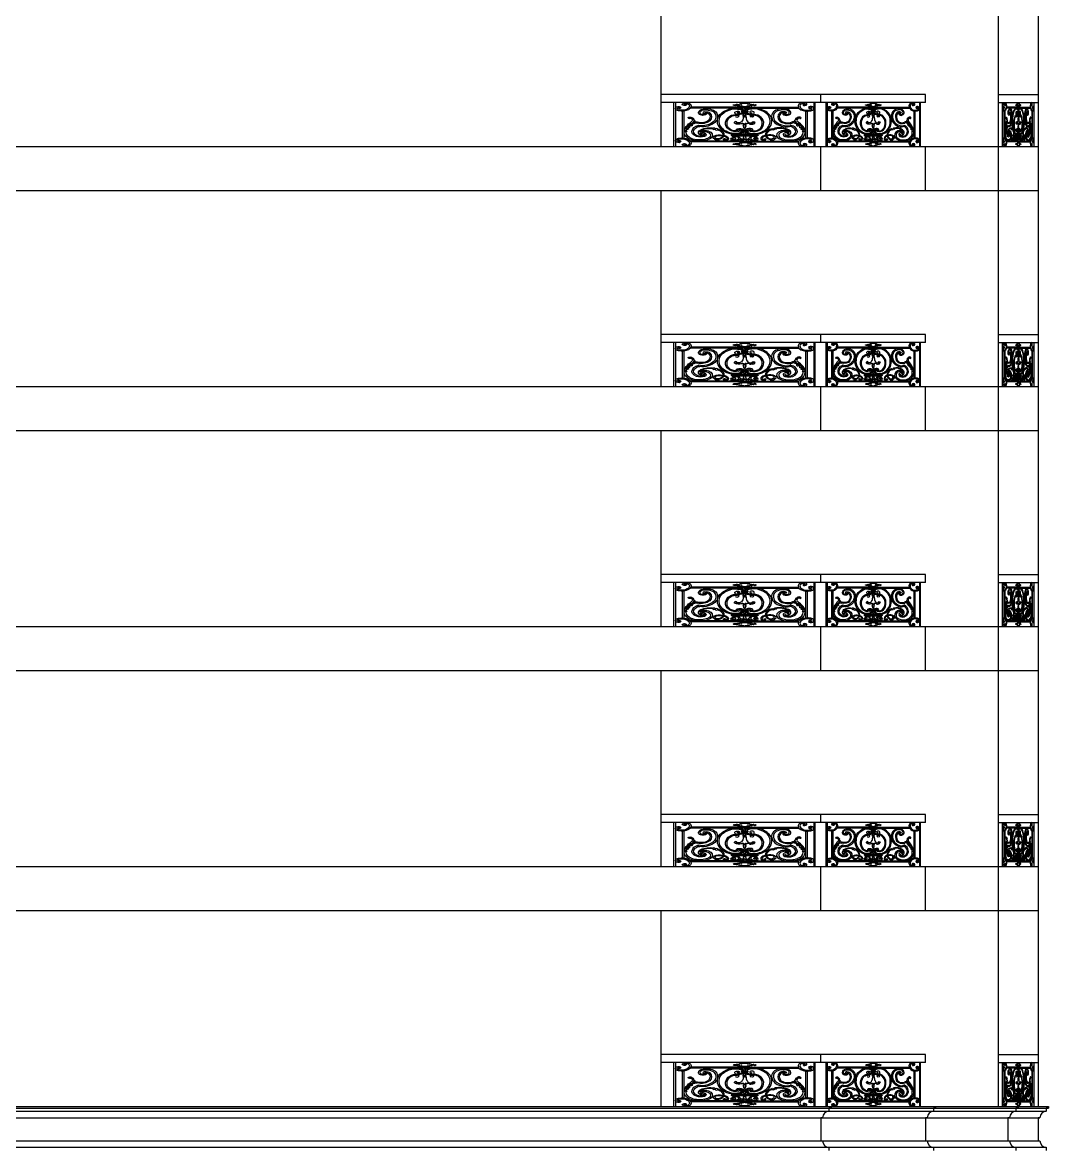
# Model space of a CAD drawing. Extents: x 185 to 567, y -69 to 170.
# Drawn here: x 248.07 to 260.9, y -42.64 to -28.54 of the extents above; entities that cross this region are included whole.
import ezdxf

# ---------------------------------------------------------------- set-up
doc = ezdxf.new("R2010")
doc.units = 0
doc.header["$LTSCALE"] = 0.25
doc.header["$MEASUREMENT"] = 0
doc.layers.get('0').update_dxf_attribs({"linetype": 'CONTINUOUS'})
for name, color, linetype in [('A-ELV 2', 21, 'CONTINUOUS'), ('A-ELV 5', 51, 'CONTINUOUS'), ('A-ELV 6', 71, 'CONTINUOUS'), ('A-FerFroge', 156, 'CONTINUOUS'), ('A-GRC', 8, 'CONTINUOUS'), ('A-groves', 8, 'CONTINUOUS'), ('A-SEC', 11, 'CONTINUOUS')]:
    doc.layers.add(name, color=color, linetype=linetype)

# ---------------------------------------------------------------- blocks, each defined once
blk = doc.blocks.new('A$C50FD488D')
for p, q in [((0.209, -0.6483), (0.209, -0.1009)), ((0.2186, -0.0998), (0.2186, -0.6493)), ((0.6548, -0.123), (0.6628, -0.123)), ((0.6548, -0.1403), (0.6647, -0.1403)), ((0.7452, -0.1403), (0.7353, -0.1403)), ((0.7452, -0.123), (0.7372, -0.123)), ((1.1814, -0.0998), (1.1814, -0.6493)), ((1.191, -0.6483), (1.191, -0.1009)), ((0.2661, -0.2081), (0.2661, -0.5419)), ((0.2779, -0.2064), (0.2779, -0.5436)), ((0.7, -0.1694), (0.3225, -0.1694)), ((0.7, -0.1578), (0.3264, -0.1578)), ((0.4338, -0.1694), (0.4338, -0.178)), ((0.4426, -0.1694), (0.4426, -0.1784)), ((0.6783, -0.2087), (0.6783, -0.2183)), ((0.7, -0.2072), (0.6798, -0.2072)), ((0.6798, -0.2197), (0.7, -0.2197)), ((0.7, -0.1578), (1.0736, -0.1578)), ((0.7, -0.1694), (1.0775, -0.1694)), ((0.7, -0.2072), (0.7202, -0.2072)), ((0.7202, -0.2197), (0.7, -0.2197)), ((0.7217, -0.2087), (0.7217, -0.2183)), ((0.9574, -0.1694), (0.9574, -0.1784)), ((0.9662, -0.1694), (0.9662, -0.178)), ((1.1221, -0.2064), (1.1221, -0.5436)), ((1.1339, -0.2081), (1.1339, -0.5419)), ((0.5125, -0.2997), (0.5102, -0.2997)), ((0.5161, -0.2804), (0.5121, -0.2804)), ((0.7006, -0.2627), (0.6887, -0.2627)), ((0.7006, -0.2784), (0.6904, -0.2784)), ((0.695, -0.2742), (0.695, -0.2784)), ((0.6994, -0.2627), (0.7113, -0.2627)), ((0.6994, -0.2784), (0.7096, -0.2784)), ((0.705, -0.2742), (0.705, -0.2784)), ((0.8839, -0.2804), (0.8879, -0.2804)), ((0.8875, -0.2997), (0.8898, -0.2997)), ((0.6839, -0.3272), (0.6818, -0.3272)), ((0.6957, -0.3623), (0.6957, -0.3754)), ((0.7043, -0.3623), (0.7043, -0.3754)), ((0.7161, -0.3272), (0.7182, -0.3272)), ((0.6721, -0.4527), (0.6721, -0.4606)), ((0.7, -0.4498), (0.675, -0.4498)), ((0.675, -0.4635), (0.7, -0.4635)), ((0.7, -0.4498), (0.725, -0.4498)), ((0.725, -0.4635), (0.7, -0.4635)), ((0.7279, -0.4527), (0.7279, -0.4606)), ((0.6071, -0.508), (0.6071, -0.5113)), ((0.6101, -0.5051), (0.7, -0.5051)), ((0.6101, -0.5142), (0.7, -0.5142)), ((0.6196, -0.4984), (0.7, -0.4984)), ((0.6196, -0.4984), (0.6196, -0.5051)), ((0.7, -0.4984), (0.6493, -0.4984)), ((0.7, -0.5051), (0.6493, -0.5051)), ((0.7, -0.5142), (0.6493, -0.5142)), ((0.6904, -0.5142), (0.6904, -0.5216)), ((0.6913, -0.5365), (0.6913, -0.5511)), ((0.7, -0.4984), (0.7507, -0.4984)), ((0.7804, -0.4984), (0.7, -0.4984)), ((0.7, -0.5051), (0.7507, -0.5051)), ((0.7899, -0.5051), (0.7, -0.5051)), ((0.7, -0.5142), (0.7507, -0.5142)), ((0.7899, -0.5142), (0.7, -0.5142)), ((0.7087, -0.5365), (0.7087, -0.5511)), ((0.7096, -0.5142), (0.7096, -0.5216)), ((0.7804, -0.4984), (0.7804, -0.5051)), ((0.7929, -0.508), (0.7929, -0.5113)), ((0.7, -0.5806), (0.3225, -0.5806)), ((0.7, -0.5922), (0.3264, -0.5922)), ((0.6548, -0.6097), (0.6647, -0.6097)), ((0.6896, -0.5511), (0.6913, -0.5511)), ((0.7, -0.5806), (1.0775, -0.5806)), ((0.7, -0.5922), (1.0736, -0.5922)), ((0.7104, -0.5511), (0.7087, -0.5511)), ((0.7452, -0.6097), (0.7353, -0.6097)), ((0.6548, -0.627), (0.6628, -0.627)), ((0.7452, -0.627), (0.7372, -0.627))]:
    blk.add_line(p, q)
at = {"extrusion": (0, 0, -1)}
for centre, major_axis, ratio, start_param, end_param in [((0.2448, -0.173), (0.0261, 0), 0.986193, 2.925853, 4.340517), ((0.241, -0.1635), (0.0157, 0), 0.986193, 4.340517, 6.796357), ((0.2823, -0.1222), (0.0157, 0), 0.986193, 1.044957, 3.500797), ((0.2921, -0.1258), (-0.0261, 0), 0.986193, 0.359204, 1.773868), ((0.2921, -0.1258), (0.014, 0), 0.986193, 3.500797, 4.101526), ((0.2934, -0.1324), (0.0205, 0), 0.986193, 4.240292, 5.936586), ((0.2858, -0.128), (-0.00887, 0), 0.986193, 1.609909, 4.186549), ((0.2934, -0.1324), (-0.0326, 0), 0.986193, 1.693369, 2.794993), ((0.2625, -0.1436), (-0.0534, 0), 0.986193, 2.793121, 3.920657), ((0.2625, -0.1436), (-0.0655, 0), 0.986193, 2.793121, 3.920657), ((0.6222, -0.13), (-0.0028, 0), 0.986193, -0.347364, 2.45784), ((0.6295, -0.1254), (-0.0114, 0), 0.986193, 4.153001, 5.767627), ((0.6295, -0.1254), (-0.00588, 0), 0.986193, 3.689898, 5.767627), ((0.6391, -0.1312), (-0.00547, 0), 0.986193, 0.548305, 1.353902), ((0.6406, -0.1429), (0.00954, 0), 0.986193, 4.147409, 5.443922), ((0.64, -0.1359), (0.0103, 0), 0.986193, 4.517077, 4.873859), ((0.6413, -0.1028), (0.0235, 0), 0.986193, 1.128208, 1.558447), ((0.645, -0.138), (-0.00206, 0.00206), 1, 1.523847, 1.779943), ((0.6548, -0.1317), (0.00879, 0), 0.986193, 1.570796, 2.558971), ((0.6548, -0.1317), (0.00879, 0), 0.986193, 4.310092, 4.712389), ((0.7, -0.1293), (-0.0381, 0), 0.770201, 4.712389, 7.853982), ((0.7, -0.1293), (-0.0273, 0.0003), 0.684091, 4.704331, 7.845923), ((0.2516, -0.1742), (0.0326, 0), 0.986193, 1.904728, 3.006352), ((0.2516, -0.1742), (0.0205, 0), 0.986193, 1.904728, 3.601022), ((0.2448, -0.173), (0.014, 0), 0.986193, 3.739788, 4.340517), ((0.2447, -0.165), (0.00696, 0), 0.986193, 3.141593, 9.424778), ((0.247, -0.1668), (0.00887, 0), 0.986193, 0.513172, 3.089812), ((0.2625, -0.1436), (-0.0655, 0), 0.986193, 3.920657, 5.048192), ((0.2625, -0.1436), (-0.0534, 0), 0.986193, 3.920657, 5.048192), ((0.411, -0.2282), (0.0318, 0), 0.986193, 1.02315, 3.250179), ((0.4243, -0.2245), (0.045, 0), 0.986193, 3.136144, 4.437415), ((0.411, -0.2282), (0.0212, 0), 0.986193, 1.359839, 3.277918), ((0.4243, -0.2245), (0.0343, 0), 0.986193, 3.117833, 4.149148), ((0.4308, -0.257), (-0.0667, 0), 0.986193, 1.189802, 2.81634), ((0.419, -0.2277), (0.0104, 0), 0.986193, 3.141593, 9.424778), ((0.4306, -0.2453), (0.0316, 0), 0.986193, 4.08399, 5.814843), ((0.4353, -0.2481), (-0.0711, 0), 0.986193, 1.239292, 2.685863), ((0.4148, -0.2381), (-0.0213, 0), 0.986193, 1.766722, 4.073893), ((0.4306, -0.2453), (0.021, 0), 0.986193, -1.540418, -0.468342), ((0.3646, -0.2783), (-0.1056, 0), 0.986193, 2.67325, 3.643635), ((0.3935, -0.2713), (0.119, 0), 0.986193, -0.478494, 0.140238), ((0.683, -0.3257), (-0.1734, 0), 0.986193, 0.307207, 0.972216), ((0.683, -0.3257), (0.1621, 0), 0.986193, 3.544055, 4.113809), ((0.6371, -0.2594), (0.092, 0), 0.986193, 4.113809, 5.142554), ((0.6371, -0.2594), (0.0807, 0), 0.986193, 4.113809, 5.142554), ((0.6575, -0.2273), (0.0253, 0), 0.986193, 1.662425, 3.379143), ((0.6513, -0.2258), (-0.0189, 0), 0.986193, 0.23755, 1.917148), ((0.6618, -0.2272), (0.0138, 0), 0.986193, 1.325993, 3.162944), ((0.6541, -0.2182), (-0.0107, 0), 0.986193, 1.917148, 5.316293), ((0.6588, -0.2128), (0.04, 0), 0.986193, 0.177072, 1.662425), ((0.6588, -0.2128), (-0.0287, 0), 0.986193, 3.389621, 4.490786), ((0.6588, -0.2128), (-0.0287, 0), 0.986193, 2.000961, 2.94312), ((0.6588, -0.2128), (-0.04, 0), 0.986193, 2.000961, 2.99964), ((0.6798, -0.2087), (0.00147, 0), 0.986193, 3.141593, 4.712389), ((0.6798, -0.2183), (0.00147, 0), 0.986193, 1.570796, 3.141593), ((0.7044, -0.1907), (0.0109, 0), 0.986193, 2.526413, 3.810715), ((0.6833, -0.2323), (0.0155, 0), 0.986193, -0.501731, 0.918989), ((0.6844, -0.1751), (-0.0145, 0), 0.986193, 2.72718, 3.810715), ((0.3143, -0.2907), (-0.0071, 0), 0.986193, 4.239124, 6.908824), ((0.3209, -0.2953), (0.0152, 0), 0.986193, 3.767232, 5.474069), ((0.3224, -0.3063), (-0.0107, 0), 0.986193, 1.097531, 2.553849), ((0.3036, -0.3187), (0.0334, 0), 0.986193, -0.587743, 0.619356), ((0.2998, -0.3171), (0.0457, 0), 0.986193, -0.809116, -0.712984), ((0.3358, -0.2921), (0.00146, 0), 0.986193, 1.387681, 3.665061), ((0.3315, -0.2897), (-0.00351, 0), 0.986193, 2.51217, 3.665061), ((0.3376, -0.3017), (-0.00841, 0), 0.986193, 1.387681, 2.785357), ((0.3445, -0.3136), (0.00147, 0), 0.986193, 1.906583, 3.426498), ((0.3456, -0.3139), (-0.00182, 0.00182), 1, 5.778964, 6.141834), ((0.332, -0.3037), (-0.0144, 0), 0.986193, 2.785357, 3.792328), ((0.4148, -0.2381), (0.0107, 0), 0.986193, -0.207114, 1.517375), ((0.3821, -0.2825), (0.1293, 0), 0.986193, 0.040903, 1.04538), ((0.3646, -0.2783), (0.0949, 0), 0.986193, -0.468342, 0.502042), ((0.3738, -0.2759), (-0.1269, 0), 0.986193, 2.81634, 3.559374), ((0.6364, -0.3304), (0, 0.168), 0.749863, 2.987054, 5.054443), ((0.6372, -0.3587), (0, 0.1102), 0.634622, -1.455899, 0.198074), ((0.6441, -0.2665), (-0.0174, 0), 0.986193, 1.67343, 3.999532), ((0.5118, -0.2802), (0.1786, 0), 0.986193, -0.010351, 0.269948), ((0.7013, -0.2633), (-0.0127, 0), 0.986193, -1.050198, 0.054521), ((0.6956, -0.2483), (0.00484, 0), 0.986193, 2.222604, 4.060581), ((0.6951, -0.2595), (0.00403, 0), 0.986193, 2.222604, 4.060581), ((0.691, -0.2542), (0.00273, 0), 0.986193, -0.918989, 0.918989), ((0.6936, -0.5929), (-0.4456, 0), 0.986193, 0.456975, 0.619356), ((0.3085, -0.3882), (-0.00191, 0), 0.986193, 3.7565, 6.59316), ((0.2462, -0.3282), (0.0854, 0), 0.986193, 0.444529, 0.783696), ((0.3271, -0.4011), (0.0209, 0), 0.986193, 3.756501, 4.081862), ((0.3066, -0.3735), (0.0138, 0), 0.986193, 0.400155, 0.940269), ((0.3302, -0.3967), (-0.0121, 0), 0.986193, -0.557759, 0.436551), ((0.3256, -0.3946), (0.00706, 0), 0.986193, 3.578144, 5.326019), ((0.3231, -0.3804), (-0.00404, 0), 0.986193, 0.400155, 2.512824), ((0.3269, -0.3661), (-0.00411, 0), 0.986193, 0.444529, 3.917405), ((0.3279, -0.3769), (0.00194, 0), 0.986193, -0.597423, 2.512824), ((0.3343, -0.3726), (-0.00575, 0), 0.986193, -0.597423, 0.701205), ((0.3323, -0.3853), (0.00445, 0), 0.986193, -0.122631, 2.184426), ((0.3359, -0.3583), (0.00328, 0), 0.986193, 1.056125, 3.391753), ((0.3327, -0.3493), (-0.0083, 0), 0.986193, 3.078791, 4.711877), ((0.4137, -0.4531), (-0.0791, 0), 0.986193, 0.094175, 1.069333), ((0.3629, -0.3816), (-0.0264, 0), 0.986193, -0.122631, 0.984654), ((0.341, -0.3672), (-0.00708, 0), 0.986193, 1.056125, 1.960136), ((0.3461, -0.3481), (0.00514, 0), 0.986193, 1.224743, 3.000432), ((0.3437, -0.3407), (0.00156, 0), 0.986193, 2.393715, 4.557851), ((0.3389, -0.3451), (-0.00499, 0), 0.986193, 2.393715, 2.865382), ((0.3431, -0.3375), (0.00181, 0), 0.986193, -0.253663, 1.416259), ((0.3451, -0.3434), (-0.00147, 0), 0.986193, 4.095125, 6.006974), ((0.3617, -0.373), (-0.0219, 0), 0.986193, 0.60362, 0.944428), ((0.3386, -0.3303), (0.0165, 0), 0.986193, -1.23501, -0.133651), ((0.3466, -0.3366), (-0.00175, 0), 0.986193, -0.253663, 2.002078), ((0.36, -0.3641), (0.0243, 0), 0.986193, 4.095125, 5.362212), ((0.3487, -0.3289), (-0.00629, 0), 0.986193, 3.007942, 4.929364), ((0.3483, -0.3542), (-0.00144, 0), 0.986193, 1.218517, 4.325141), ((0.3617, -0.373), (0.0189, 0), 0.986193, 3.923198, 5.156681), ((0.3985, -0.2966), (0.0669, 0), 0.986193, 0.502042, 2.015089), ((0.4005, -0.2989), (0.0534, 0), 0.986193, 0.481174, 2.075535), ((0.3793, -0.3901), (0.00656, 0), 0.986193, 4.127294, 5.247131), ((0.4068, -0.3443), (0.0474, 0), 0.986193, 1.219531, 2.105538), ((0.3828, -0.2799), (-0.117, 0), 0.986193, 3.559374, 4.361123), ((0.6372, -0.3581), (0, 0.1052), 0.664345, 2.792693, 4.826957), ((0.6481, -0.3501), (-0.0189, 0), 0.986193, 4.424307, 6.467477), ((0.6382, -0.3467), (0.00867, 0), 0.986193, 3.141593, 9.424778), ((0.6534, -0.327), (0.0285, 0), 0.986193, 0.005829, 1.918893), ((0.6599, -0.3629), (-0.00819, 0), 0.986193, 3.762001, 5.60071), ((0.6777, -0.3759), (0.014, 0), 0.986193, 3.787884, 5.054616), ((0.6841, -0.3565), (-0.0067, 0), 0.986193, 3.987504, 4.964118), ((0.6917, -0.365), (-0.00484, 0), 0.986193, 0.845912, 2.529622), ((0.6934, -0.3825), (0.00433, 0), 0.986193, 1.875147, 4.408038), ((0.6904, -0.3729), (-0.00589, 0), 0.986193, 3.583441, 4.408038), ((0.6906, -0.3915), (0.00524, 0), 0.986193, -1.266445, 1.266445), ((0.4242, -0.4623), (0.1454, 0), 0.986193, 3.070847, 3.598568), ((0.2876, -0.4578), (0.0038, 0), 0.986193, 3.141593, 9.424778), ((0.4249, -0.4637), (-0.1398, 0), 0.986193, 0.223137, 0.363351), ((0.2922, -0.4288), (-0.00571, 0), 0.986193, 3.508652, 5.408534), ((0.3217, -0.4709), (0.028, 0), 0.986193, 3.087824, 3.501086), ((0.3069, -0.4463), (0.0127, 0), 0.986193, 2.444401, 4.409658), ((0.2968, -0.4152), (-0.00258, 0), 0.986193, 0.190764, 3.677531), ((0.2959, -0.4577), (0.00362, 0), 0.986193, -1.200664, 1.691177), ((0.3022, -0.4326), (-0.00495, 0), 0.986193, 0.367059, 1.782679), ((0.3022, -0.4183), (-0.00375, 0), 0.986193, -1.206139, 0.535939), ((0.3086, -0.4016), (-0.00766, 0), 0.986193, -0.544841, 0.757911), ((0.2993, -0.4259), (-0.00441, 0), 0.986193, 1.935454, 3.61259), ((0.3074, -0.4023), (-0.00629, 0), 0.986193, 3.685922, 5.738345), ((0.3031, -0.4013), (-0.00496, 0), 0.986193, 1.545099, 3.312198), ((0.3044, -0.4283), (-0.00631, 0), 0.986193, 2.192956, 4.91313), ((0.3122, -0.4176), (0.00705, 0), 0.986193, 2.192956, 4.9735), ((0.3112, -0.4027), (0.00326, 0), 0.986193, 1.079241, 3.312198), ((0.3154, -0.4058), (-0.00536, 0), 0.986193, 2.583833, 4.9735), ((0.4093, -0.4607), (0.0759, 0), 0.986193, 2.176291, 3.342001), ((0.4093, -0.4607), (0.0653, 0), 0.986193, 2.176291, 3.613177), ((0.4591, -0.4875), (0.1219, 0), 0.986193, 3.626248, 3.961743), ((0.4259, -0.4735), (-0.0471, 0), 0.986193, -0.551208, 0.847252), ((0.3829, -0.4142), (-0.0164, 0), 0.986193, 1.131987, 1.889406), ((0.4259, -0.4735), (0.0395, 0), 0.986193, 3.247905, 3.988844), ((0.4246, -0.4926), (-0.0447, 0), 0.986193, 0.555033, 2.128552), ((0.4107, -0.3311), (-0.0723, 0), 0.986193, 4.186973, 5.030999), ((0.4208, -0.4878), (-0.0279, 0), 0.986193, 0.006108, 1.81447), ((0.46, -0.5116), (-0.0986, 0), 0.986193, 0.847252, 1.876614), ((0.46, -0.5116), (-0.091, 0), 0.986193, 0.847252, 1.775558), ((0.4116, -0.5096), (-0.0517, 0), 0.986193, 1.883649, 3.597263), ((0.4116, -0.5096), (0.0662, 0), 0.986193, -0.984044, 0.45567), ((0.4869, -0.4275), (0.00925, 0), 0.986193, 3.141593, 9.424778), ((0.5044, -0.435), (0.00925, 0), 0.986193, 3.141593, 9.424778), ((0.46, -0.5116), (0.0986, 0), 0.986193, -1.051426, -0.604473), ((0.46, -0.5116), (0.091, 0), 0.986193, -0.95037, -0.604473), ((0.5419, -0.4474), (-0.00969, 0), 0.986193, 0.203134, 1.344916), ((0.4724, -0.5031), (-0.0759, 0), 0.986193, 2.537119, 3.56788), ((0.4724, -0.5031), (0.0836, 0), 0.986193, -0.604473, 0.213243), ((0.5419, -0.4474), (0.00969, 0), 0.986193, 0.579329, 1.596479), ((0.6613, -0.4415), (-0.0187, 0), 0.986193, -0.611101, 1.440214), ((0.6447, -0.4482), (0.0501, 0), 0.986193, 0.31332, 1.348449), ((0.6625, -0.4377), (0.00464, 0), 0.986193, 1.87872, 4.710272), ((0.6629, -0.4536), (0.031, 0), 0.986193, 4.581806, 6.159658), ((0.6628, -0.4536), (0.0208, 0), 0.986193, 4.699759, 6.096997), ((0.6504, -0.4512), (0.0333, 0), 0.986193, 0.38402, 1.030313), ((0.675, -0.4527), (0.00294, 0), 0.986193, 3.141593, 4.712389), ((0.675, -0.4606), (-0.00294, 0), 0.986193, 4.712389, 6.283185), ((0.6963, -0.4005), (-0.00587, 0), 0.986193, -0.780965, 0.780965), ((0.6868, -0.4098), (0.00756, 0), 0.986193, -0.780965, -0.059676), ((0.7035, -0.4388), (-0.0108, 0), 0.986193, -0.769176, 0.965496), ((0.706, -0.4126), (0.0121, 0), 0.986193, 2.301082, 3.417667), ((0.689, -0.4676), (0.0079, 0), 0.986193, -0.546224, 0.81588), ((0.6938, -0.4481), (0.00262, 0), 0.986193, -0.769176, 0.769176), ((0.6942, -0.4256), (0.0055, 0), 0.986193, -0.84051, 0.965496), ((0.2516, -0.5758), (-0.0326, 0), 0.986193, 0.13524, 1.236864), ((0.2625, -0.6064), (0.0655, 0), 0.986193, 4.376586, 5.504121), ((0.3853, -0.4756), (0.1062, 0), 0.986193, 2.22596, 3.172079), ((0.3854, -0.4756), (0.0917, 0), 0.986193, 2.216856, 3.176603), ((0.3775, -0.4944), (-0.072, 0), 0.986193, 4.695569, 5.430246), ((0.3943, -0.4821), (0.0496, 0), 0.986193, 1.018559, 2.176291), ((0.3943, -0.4821), (0.0389, 0), 0.986193, 1.018559, 2.176291), ((0.3915, -0.4868), (0.0953, 0), 0.986193, 0.581027, 1.717764), ((0.3915, -0.4865), (-0.081, 0), 0.986193, 3.748469, 4.870759), ((0.4021, -0.4879), (-0.0193, 0), 0.986193, 3.502327, 5.731977), ((0.3972, -0.4873), (0.00434, 0), 0.986193, -0.037495, 3.068222), ((0.4143, -0.4918), (0.0135, 0), 0.986193, 3.494217, 5.041103), ((0.4067, -0.5019), (0.0153, 0), 0.986193, -0.500246, 1.018559), ((0.4067, -0.5019), (-0.026, 0), 0.986193, 2.049556, 4.160152), ((0.5195, -0.5424), (-0.0388, 0), 0.986193, -0.010266, 1.508225), ((0.4892, -0.5422), (-0.00856, 0), 0.986193, 2.258777, 6.210372), ((0.4995, -0.5557), (-0.00856, 0), 0.986193, -1.220497, 2.8792), ((0.5144, -0.5326), (-0.02, 0), 0.986193, -0.153938, 1.183318), ((0.5198, -0.5432), (-0.0319, 0), 0.986193, 1.15152, 1.500262), ((0.5243, -0.5808), (-0.0781, 0), 0.986193, 1.477321, 2.262749), ((0.5243, -0.5808), (-0.0704, 0), 0.986193, 1.477321, 2.262749), ((0.4992, -0.5119), (-0.0556, 0), 0.986193, 3.300043, 4.143488), ((0.4992, -0.5119), (-0.0479, 0), 0.986193, 3.629804, 4.033873), ((0.5501, -0.55), (0.0298, 0), 0.986193, -0.875887, -0.023874), ((0.5501, -0.55), (-0.0375, 0), 0.986193, 2.265705, 3.10214), ((0.6303, -0.5559), (0.0253, 0), 0.986193, 1.521268, 3.60072), ((0.6101, -0.508), (0.00294, 0), 0.986193, 3.141593, 4.712389), ((0.6101, -0.5113), (-0.00294, 0), 0.986193, 4.712389, 6.283185), ((0.6223, -0.5518), (-0.0163, 0), 0.986193, 0.44789, 2.354725), ((0.6209, -0.5218), (-0.00525, 0), 0.986193, 4.527174, 6.98995), ((0.6335, -0.5468), (0.0332, 0), 0.986193, 4.187766, 6.285251), ((0.6335, -0.5468), (-0.0233, 0), 0.986193, 1.046173, 3.586786), ((0.6682, -0.5516), (-0.00509, 0), 0.986193, 1.277223, 2.908786), ((0.695, -0.5214), (0.00463, 0), 0.986193, 1.620238, 3.108149), ((0.6976, -0.5357), (-0.00637, 0), 0.986193, -0.119702, 1.112412), ((0.6997, -0.4788), (-0.00775, 0), 0.986193, -0.81588, 0.81588), ((0.6877, -0.4914), (0.00973, 0), 0.986193, -0.81588, 0.81588), ((0.6938, -0.528), (-0.00233, 0), 0.986193, 2.029181, 4.254004), ((0.2448, -0.577), (-0.0261, 0), 0.986193, -1.198924, 0.21574), ((0.2516, -0.5758), (0.0205, 0), 0.986193, 2.682163, 4.378457), ((0.2448, -0.577), (-0.014, 0), 0.986193, -1.198924, -0.598195), ((0.241, -0.5865), (-0.0157, 0), 0.986193, 2.628421, 5.084261), ((0.2447, -0.585), (0.00696, 0), 0.986193, 3.141593, 9.424778), ((0.247, -0.5832), (-0.00887, 0), 0.986193, 0.05178, 2.628421), ((0.2625, -0.6064), (0.0534, 0), 0.986193, 4.376586, 5.504121), ((0.2823, -0.6278), (-0.0157, 0), 0.986193, -0.359204, 2.096636), ((0.284, -0.6242), (0.00696, 0), 0.986193, 3.141593, 9.424778), ((0.2934, -0.6176), (-0.0205, 0), 0.986193, 3.488192, 5.184486), ((0.2858, -0.622), (0.00887, 0), 0.986193, -1.044957, 1.531684), ((0.2625, -0.6064), (0.0534, 0), 0.986193, -0.779064, 0.348471), ((0.2625, -0.6064), (-0.0655, 0), 0.986193, 2.362528, 3.490064), ((0.3775, -0.4944), (-0.0865, 0), 0.986193, 4.712389, 5.430246), ((0.5067, -0.5257), (0.0397, 0), 0.986193, 0.971295, 1.828835), ((0.5049, -0.5732), (0.00492, 0), 0.986193, 2.129858, 4.153328), ((0.4978, -0.5619), (0.0086, 0), 0.986193, 0.273969, 1.011735), ((0.5001, -0.5809), (-0.00425, 0), 0.986193, 2.129858, 3.088852), ((0.5138, -0.5305), (-0.0241, 0), 0.986193, 4.01445, 4.96415), ((0.5225, -0.5619), (-0.0086, 0), 0.986193, -1.011735, -0.273969), ((0.5201, -0.5809), (-0.00425, 0), 0.986193, 0.05274, 1.011735), ((0.5153, -0.5732), (-0.00492, 0), 0.986193, 2.129858, 4.153328), ((0.5604, -0.5612), (0.00859, 0), 0.986193, 2.449744, 4.261139), ((0.56, -0.5594), (0.00684, 0), 0.986193, 3.141593, 9.424778), ((0.5677, -0.5552), (-0.0181, 0), 0.986193, 4.232351, 5.591336), ((0.5677, -0.5552), (0.0104, 0), 0.986193, 1.090758, 1.92466), ((0.566, -0.5518), (-0.0143, 0), 0.986193, 2.957403, 4.232351), ((0.566, -0.5518), (0.0219, 0), 0.986193, -0.154706, 1.090758), ((0.6309, -0.5559), (0.0159, 0), 0.986193, 1.544729, 3.589483), ((0.6222, -0.62), (0.0028, 0), 0.986193, 0.683753, 3.488957), ((0.6295, -0.6246), (0.0114, 0), 0.986193, 3.657151, 5.271777), ((0.6295, -0.6246), (0.00588, 0), 0.986193, 3.657151, 5.73488), ((0.6306, -0.5454), (-0.0265, 0), 0.986193, 3.586786, 4.686322), ((0.6319, -0.5465), (0.0348, 0), 0.986193, 0.432203, 1.57951), ((0.6391, -0.6188), (0.00547, 0), 0.986193, 1.78769, 2.593288), ((0.6406, -0.6071), (0.00954, 0), 0.986193, 0.839263, 2.135776), ((0.64, -0.6141), (0.0103, 0), 0.986193, 1.409326, 1.766108), ((0.6413, -0.6472), (0.0235, 0), 0.986193, -1.558447, -1.128208), ((0.645, -0.612), (0.00206, 0.00206), 1, 1.36165, 1.617745), ((0.6548, -0.6183), (-0.00879, 0), 0.986193, 0.582622, 1.570796), ((0.6548, -0.6183), (0.00879, 0), 0.986193, 1.570796, 1.973093), ((0.6335, -0.5468), (0.0233, 0.0233), 1, 1.165751, 1.225211), ((0.6629, -0.5649), (0.00605, 0), 0.986193, -1.339211, -0.50515), ((0.675, -0.5583), (0.00781, 0), 0.986193, 1.353928, 2.636442), ((0.6815, -0.5485), (0.00856, 0), 0.986193, 0.31267, 2.908786), ((0.6789, -0.5753), (0.00989, 0), 0.986193, 4.495521, 5.311814), ((0.6873, -0.5607), (-0.00726, 0), 0.986193, 3.205723, 5.116798), ((0.6979, -0.5614), (0.00336, 0), 0.986193, 3.205723, 4.562542), ((0.6971, -0.5559), (-0.00221, 0), 0.986193, 3.148587, 4.562542), ((0.7005, -0.5558), (0.000869, 0.000869), 1, 3.843332, 5.068991), ((0.7, -0.6207), (-0.0381, 0), 0.770201, 7.853982, 10.995574), ((0.7, -0.6207), (-0.0273, 0.0003), 0.684091, 1.562738, 4.704331), ((0.2921, -0.6242), (0.0261, 0), 0.986193, 1.367724, 2.782388), ((0.2921, -0.6242), (-0.014, 0), 0.986193, -0.959933, -0.359204), ((0.2934, -0.6176), (0.0326, 0), 0.986193, 0.3466, 1.448224)]:
    blk.add_ellipse(centre, major_axis=major_axis, ratio=ratio, start_param=start_param, end_param=end_param, dxfattribs=at)
for centre, major_axis in [((0.284, -0.1258), (-0.00696, 0)), ((0.3399, -0.3042), (-0.00331, 0)), ((0.648, -0.2711), (-0.0114, 0)), ((0.6569, -0.4495), (-0.00865, 0)), ((0.6274, -0.5486), (-0.0105, 0))]:
    blk.add_ellipse(centre, major_axis=major_axis, ratio=0.986193, dxfattribs=at)
for centre, major_axis, ratio, start_param, end_param in [((0.7, -0.1293), (0.0381, 0), 0.770201, 4.712389, 7.853982), ((0.7, -0.1293), (0.0273, 0.0003), 0.684091, 4.704331, 7.845923), ((0.7452, -0.1317), (-0.00879, 0), 0.986193, 4.310092, 4.712389), ((0.7452, -0.1317), (-0.00879, 0), 0.986193, 1.570796, 2.558971), ((0.7587, -0.1028), (-0.0235, 0), 0.986193, 1.128208, 1.558447), ((0.755, -0.138), (0.00206, 0.00206), 1, 1.523847, 1.779943), ((0.7594, -0.1429), (-0.00954, 0), 0.986193, 4.147409, 5.443922), ((0.76, -0.1359), (-0.0103, 0), 0.986193, 4.517077, 4.873859), ((0.7609, -0.1312), (0.00547, 0), 0.986193, 0.548305, 1.353902), ((0.7705, -0.1254), (0.0114, 0), 0.986193, 4.153001, 5.767627), ((0.7705, -0.1254), (0.00588, 0), 0.986193, 3.689898, 5.767627), ((0.7778, -0.13), (0.0028, 0), 0.986193, -0.347364, 2.45784), ((1.1375, -0.1436), (0.0655, 0), 0.986193, 2.793121, 3.920657), ((1.1066, -0.1324), (0.0326, 0), 0.986193, 1.693369, 2.794993), ((1.1375, -0.1436), (0.0534, 0), 0.986193, 2.793121, 3.920657), ((1.1066, -0.1324), (-0.0205, 0), 0.986193, 4.240292, 5.936586), ((1.1079, -0.1258), (0.0261, 0), 0.986193, 0.359204, 1.773868), ((1.1142, -0.128), (0.00887, 0), 0.986193, 1.609909, 4.186549), ((1.1177, -0.1222), (-0.0157, 0), 0.986193, 1.044957, 3.500797), ((1.1079, -0.1258), (-0.014, 0), 0.986193, 3.500797, 4.101526), ((1.159, -0.1635), (-0.0157, 0), 0.986193, 4.340517, 6.796357), ((1.1552, -0.173), (-0.0261, 0), 0.986193, 2.925853, 4.340517), ((0.7167, -0.2323), (-0.0155, 0), 0.986193, -0.501731, 0.918989), ((0.7156, -0.1751), (0.0145, 0), 0.986193, 2.72718, 3.810715), ((0.7412, -0.2128), (0.04, 0), 0.986193, 2.000961, 2.99964), ((0.7412, -0.2128), (-0.04, 0), 0.986193, 0.177072, 1.662425), ((0.6956, -0.1907), (-0.0109, 0), 0.986193, 2.526413, 3.810715), ((0.7412, -0.2128), (0.0287, 0), 0.986193, 2.000961, 2.94312), ((0.7412, -0.2128), (0.0287, 0), 0.986193, 3.389621, 4.490786), ((0.7202, -0.2087), (-0.00147, 0), 0.986193, 3.141593, 4.712389), ((0.7202, -0.2183), (-0.00147, 0), 0.986193, 1.570796, 3.141593), ((0.7629, -0.2594), (-0.092, 0), 0.986193, 4.113809, 5.142554), ((0.7629, -0.2594), (-0.0807, 0), 0.986193, 4.113809, 5.142554), ((0.7459, -0.2182), (0.0107, 0), 0.986193, 1.917148, 5.316293), ((0.7382, -0.2272), (-0.0138, 0), 0.986193, 1.325993, 3.162944), ((0.7487, -0.2258), (0.0189, 0), 0.986193, 0.23755, 1.917148), ((0.7425, -0.2273), (-0.0253, 0), 0.986193, 1.662425, 3.379143), ((0.717, -0.3257), (-0.1621, 0), 0.986193, 3.544055, 4.113809), ((0.717, -0.3257), (0.1734, 0), 0.986193, 0.307207, 0.972216), ((1.0065, -0.2713), (-0.119, 0), 0.986193, -0.478494, 0.140238), ((0.9647, -0.2481), (0.0711, 0), 0.986193, 1.239292, 2.685863), ((0.9692, -0.257), (0.0667, 0), 0.986193, 1.189802, 2.81634), ((1.0354, -0.2783), (0.1056, 0), 0.986193, 2.67325, 3.643635), ((0.9694, -0.2453), (-0.0316, 0), 0.986193, 4.08399, 5.814843), ((0.9694, -0.2453), (-0.021, 0), 0.986193, -1.540418, -0.468342), ((0.9852, -0.2381), (0.0213, 0), 0.986193, 1.766722, 4.073893), ((0.981, -0.2277), (-0.0104, 0), 0.986193, 3.141593, 9.424778), ((0.989, -0.2282), (-0.0318, 0), 0.986193, 1.02315, 3.250179), ((0.989, -0.2282), (-0.0212, 0), 0.986193, 1.359839, 3.277918), ((0.9757, -0.2245), (-0.045, 0), 0.986193, 3.136144, 4.437415), ((0.9757, -0.2245), (-0.0343, 0), 0.986193, 3.117833, 4.149148), ((1.1375, -0.1436), (0.0655, 0), 0.986193, 3.920657, 5.048192), ((1.1375, -0.1436), (0.0534, 0), 0.986193, 3.920657, 5.048192), ((1.153, -0.1668), (-0.00887, 0), 0.986193, 0.513172, 3.089812), ((1.1553, -0.165), (-0.00696, 0), 0.986193, 3.141593, 9.424778), ((1.1484, -0.1742), (-0.0205, 0), 0.986193, 1.904728, 3.601022), ((1.1484, -0.1742), (-0.0326, 0), 0.986193, 1.904728, 3.006352), ((1.1552, -0.173), (-0.014, 0), 0.986193, 3.739788, 4.340517), ((0.6987, -0.2633), (0.0127, 0), 0.986193, -1.050198, 0.054521), ((0.709, -0.2542), (-0.00273, 0), 0.986193, -0.918989, 0.918989), ((0.7044, -0.2483), (-0.00484, 0), 0.986193, 2.222604, 4.060581), ((0.7049, -0.2595), (-0.00403, 0), 0.986193, 2.222604, 4.060581), ((0.8882, -0.2802), (-0.1786, 0), 0.986193, -0.010351, 0.269948), ((0.7559, -0.2665), (0.0174, 0), 0.986193, 1.67343, 3.999532), ((0.7636, -0.3304), (0, 0.168), 0.749863, 2.987054, 5.054443), ((0.7628, -0.3587), (0, 0.1102), 0.634622, -1.455899, 0.198074), ((1.0179, -0.2825), (-0.1293, 0), 0.986193, 0.040903, 1.04538), ((1.0262, -0.2759), (0.1269, 0), 0.986193, 2.81634, 3.559374), ((1.0354, -0.2783), (-0.0949, 0), 0.986193, -0.468342, 0.502042), ((0.9852, -0.2381), (-0.0107, 0), 0.986193, -0.207114, 1.517375), ((1.068, -0.3037), (0.0144, 0), 0.986193, 2.785357, 3.792328), ((1.0624, -0.3017), (0.00841, 0), 0.986193, 1.387681, 2.785357), ((1.0555, -0.3136), (-0.00147, 0), 0.986193, 1.906583, 3.426498), ((1.0544, -0.3139), (0.00182, 0.00182), 1, 5.778964, 6.141834), ((1.0964, -0.3187), (-0.0334, 0), 0.986193, -0.587743, 0.619356), ((1.0642, -0.2921), (-0.00146, 0), 0.986193, 1.387681, 3.665061), ((1.0685, -0.2897), (0.00351, 0), 0.986193, 2.51217, 3.665061), ((1.1002, -0.3171), (-0.0457, 0), 0.986193, -0.809116, -0.712984), ((1.0791, -0.2953), (-0.0152, 0), 0.986193, 3.767232, 5.474069), ((1.0776, -0.3063), (0.0107, 0), 0.986193, 1.097531, 2.553849), ((1.0857, -0.2907), (0.0071, 0), 0.986193, 4.239124, 6.908824), ((0.7094, -0.3915), (-0.00524, 0), 0.986193, -1.266445, 1.266445), ((0.7083, -0.365), (0.00484, 0), 0.986193, 0.845912, 2.529622), ((0.7096, -0.3729), (0.00589, 0), 0.986193, 3.583441, 4.408038), ((0.7066, -0.3825), (-0.00433, 0), 0.986193, 1.875147, 4.408038), ((0.7159, -0.3565), (0.0067, 0), 0.986193, 3.987504, 4.964118), ((0.7223, -0.3759), (-0.014, 0), 0.986193, 3.787884, 5.054616), ((0.7466, -0.327), (-0.0285, 0), 0.986193, 0.005829, 1.918893), ((0.7401, -0.3629), (0.00819, 0), 0.986193, 3.762001, 5.60071), ((0.7628, -0.3581), (0, 0.1052), 0.664345, 2.792693, 4.826957), ((0.7519, -0.3501), (0.0189, 0), 0.986193, 4.424307, 6.467477), ((0.7618, -0.3467), (-0.00867, 0), 0.986193, 3.141593, 9.424778), ((1.0172, -0.2799), (0.117, 0), 0.986193, 3.559374, 4.361123), ((1.0015, -0.2966), (-0.0669, 0), 0.986193, 0.502042, 2.015089), ((0.9995, -0.2989), (-0.0534, 0), 0.986193, 0.481174, 2.075535), ((0.9932, -0.3443), (-0.0474, 0), 0.986193, 1.219531, 2.105538), ((1.0207, -0.3901), (-0.00656, 0), 0.986193, 4.127294, 5.247131), ((0.9863, -0.4531), (0.0791, 0), 0.986193, 0.094175, 1.069333), ((1.04, -0.3641), (-0.0243, 0), 0.986193, 4.095125, 5.362212), ((1.0383, -0.373), (-0.0189, 0), 0.986193, 3.923198, 5.156681), ((1.0513, -0.3289), (0.00629, 0), 0.986193, 3.007942, 4.929364), ((1.0614, -0.3303), (-0.0165, 0), 0.986193, -1.23501, -0.133651), ((1.0517, -0.3542), (0.00144, 0), 0.986193, 1.218517, 4.325141), ((1.0383, -0.373), (0.0219, 0), 0.986193, 0.60362, 0.944428), ((1.0371, -0.3816), (0.0264, 0), 0.986193, -0.122631, 0.984654), ((1.0539, -0.3481), (-0.00514, 0), 0.986193, 1.224743, 3.000432), ((1.0534, -0.3366), (0.00175, 0), 0.986193, -0.253663, 2.002078), ((1.0549, -0.3434), (0.00147, 0), 0.986193, 4.095125, 6.006974), ((1.0569, -0.3375), (-0.00181, 0), 0.986193, -0.253663, 1.416259), ((1.0611, -0.3451), (0.00499, 0), 0.986193, 2.393715, 2.865382), ((1.059, -0.3672), (0.00708, 0), 0.986193, 1.056125, 1.960136), ((1.0563, -0.3407), (-0.00156, 0), 0.986193, 2.393715, 4.557851), ((1.0673, -0.3493), (0.0083, 0), 0.986193, 3.078791, 4.711877), ((1.0641, -0.3583), (-0.00328, 0), 0.986193, 1.056125, 3.391753), ((1.0677, -0.3853), (-0.00445, 0), 0.986193, -0.122631, 2.184426), ((1.0731, -0.3661), (0.00411, 0), 0.986193, 0.444529, 3.917405), ((0.7064, -0.5929), (0.4456, 0), 0.986193, 0.456975, 0.619356), ((1.0721, -0.3769), (-0.00194, 0), 0.986193, -0.597423, 2.512824), ((1.0657, -0.3726), (0.00575, 0), 0.986193, -0.597423, 0.701205), ((1.0744, -0.3946), (-0.00706, 0), 0.986193, 3.578144, 5.326019), ((1.0769, -0.3804), (0.00404, 0), 0.986193, 0.400155, 2.512824), ((1.1538, -0.3282), (-0.0854, 0), 0.986193, 0.444529, 0.783696), ((1.0698, -0.3967), (0.0121, 0), 0.986193, -0.557759, 0.436551), ((1.0934, -0.3735), (-0.0138, 0), 0.986193, 0.400155, 0.940269), ((1.0729, -0.4011), (-0.0209, 0), 0.986193, 3.756501, 4.081862), ((1.0915, -0.3882), (0.00191, 0), 0.986193, 3.7565, 6.59316), ((0.7058, -0.4256), (-0.0055, 0), 0.986193, -0.84051, 0.965496), ((0.694, -0.4126), (-0.0121, 0), 0.986193, 2.301082, 3.417667), ((0.711, -0.4676), (-0.0079, 0), 0.986193, -0.546224, 0.81588), ((0.6965, -0.4388), (0.0108, 0), 0.986193, -0.769176, 0.965496), ((0.7062, -0.4481), (-0.00262, 0), 0.986193, -0.769176, 0.769176), ((0.7132, -0.4098), (-0.00756, 0), 0.986193, -0.780965, -0.059676), ((0.7371, -0.4536), (-0.031, 0), 0.986193, 4.581806, 6.159658), ((0.7553, -0.4482), (-0.0501, 0), 0.986193, 0.31332, 1.348449), ((0.7037, -0.4005), (0.00587, 0), 0.986193, -0.780965, 0.780965), ((0.7372, -0.4536), (-0.0208, 0), 0.986193, 4.699759, 6.096997), ((0.7496, -0.4512), (-0.0333, 0), 0.986193, 0.38402, 1.030313), ((0.725, -0.4527), (-0.00294, 0), 0.986193, 3.141593, 4.712389), ((0.725, -0.4606), (0.00294, 0), 0.986193, 4.712389, 6.283185), ((0.7375, -0.4377), (-0.00464, 0), 0.986193, 1.87872, 4.710272), ((0.7387, -0.4415), (0.0187, 0), 0.986193, -0.611101, 1.440214), ((0.9276, -0.5031), (-0.0836, 0), 0.986193, -0.604473, 0.213243), ((0.9276, -0.5031), (0.0759, 0), 0.986193, 2.537119, 3.56788), ((0.8581, -0.4474), (-0.00969, 0), 0.986193, 0.579329, 1.596479), ((0.94, -0.5116), (-0.0986, 0), 0.986193, -1.051426, -0.604473), ((0.8581, -0.4474), (0.00969, 0), 0.986193, 0.203134, 1.344916), ((0.94, -0.5116), (-0.091, 0), 0.986193, -0.95037, -0.604473), ((0.8956, -0.435), (-0.00925, 0), 0.986193, 3.141593, 9.424778), ((0.9131, -0.4275), (-0.00925, 0), 0.986193, 3.141593, 9.424778), ((0.94, -0.5116), (0.0986, 0), 0.986193, 0.847252, 1.876614), ((0.9884, -0.5096), (-0.0662, 0), 0.986193, -0.984044, 0.45567), ((0.94, -0.5116), (0.091, 0), 0.986193, 0.847252, 1.775558), ((0.9884, -0.5096), (0.0517, 0), 0.986193, 1.883649, 3.597263), ((0.9754, -0.4926), (0.0447, 0), 0.986193, 0.555033, 2.128552), ((0.9893, -0.3311), (0.0723, 0), 0.986193, 4.186973, 5.030999), ((0.9792, -0.4878), (0.0279, 0), 0.986193, 0.006108, 1.81447), ((0.9741, -0.4735), (-0.0395, 0), 0.986193, 3.247905, 3.988844), ((0.9741, -0.4735), (0.0471, 0), 0.986193, -0.551208, 0.847252), ((1.0171, -0.4142), (0.0164, 0), 0.986193, 1.131987, 1.889406), ((0.9409, -0.4875), (-0.1219, 0), 0.986193, 3.626248, 3.961743), ((0.9907, -0.4607), (-0.0653, 0), 0.986193, 2.176291, 3.613177), ((0.9907, -0.4607), (-0.0759, 0), 0.986193, 2.176291, 3.342001), ((1.0846, -0.4058), (0.00536, 0), 0.986193, 2.583833, 4.9735), ((1.0878, -0.4176), (-0.00705, 0), 0.986193, 2.192956, 4.9735), ((1.0888, -0.4027), (-0.00326, 0), 0.986193, 1.079241, 3.312198), ((1.0926, -0.4023), (0.00629, 0), 0.986193, 3.685922, 5.738345), ((1.0956, -0.4283), (0.00631, 0), 0.986193, 2.192956, 4.91313), ((1.0969, -0.4013), (0.00496, 0), 0.986193, 1.545099, 3.312198), ((1.1007, -0.4259), (0.00441, 0), 0.986193, 1.935454, 3.61259), ((1.0978, -0.4326), (0.00495, 0), 0.986193, 0.367059, 1.782679), ((1.0931, -0.4463), (-0.0127, 0), 0.986193, 2.444401, 4.409658), ((1.0914, -0.4016), (0.00766, 0), 0.986193, -0.544841, 0.757911), ((1.0978, -0.4183), (0.00375, 0), 0.986193, -1.206139, 0.535939), ((1.1041, -0.4577), (-0.00362, 0), 0.986193, -1.200664, 1.691177), ((1.1032, -0.4152), (0.00258, 0), 0.986193, 0.190764, 3.677531), ((1.1078, -0.4288), (0.00571, 0), 0.986193, 3.508652, 5.408534), ((1.0783, -0.4709), (-0.028, 0), 0.986193, 3.087824, 3.501086), ((0.9751, -0.4637), (0.1398, 0), 0.986193, 0.223137, 0.363351), ((0.9758, -0.4623), (-0.1454, 0), 0.986193, 3.070847, 3.598568), ((1.1124, -0.4578), (-0.0038, 0), 0.986193, 3.141593, 9.424778), ((0.7123, -0.4914), (-0.00973, 0), 0.986193, -0.81588, 0.81588), ((0.7062, -0.528), (0.00233, 0), 0.986193, 2.029181, 4.254004), ((0.705, -0.5214), (-0.00463, 0), 0.986193, 1.620238, 3.108149), ((0.7024, -0.5357), (0.00637, 0), 0.986193, -0.119702, 1.112412), ((0.7003, -0.4788), (0.00775, 0), 0.986193, -0.81588, 0.81588), ((0.7318, -0.5516), (0.00509, 0), 0.986193, 1.277223, 2.908786), ((0.7665, -0.5468), (-0.0332, 0), 0.986193, 4.187766, 6.285251), ((0.7665, -0.5468), (0.0233, 0), 0.986193, 1.046173, 3.586786), ((0.7777, -0.5518), (0.0163, 0), 0.986193, 0.44789, 2.354725), ((0.7697, -0.5559), (-0.0253, 0), 0.986193, 1.521268, 3.60072), ((0.7791, -0.5218), (0.00525, 0), 0.986193, 4.527174, 6.98995), ((0.7899, -0.508), (-0.00294, 0), 0.986193, 3.141593, 4.712389), ((0.7899, -0.5113), (0.00294, 0), 0.986193, 4.712389, 6.283185), ((0.8499, -0.55), (0.0375, 0), 0.986193, 2.265705, 3.10214), ((0.8499, -0.55), (-0.0298, 0), 0.986193, -0.875887, -0.023874), ((0.8757, -0.5808), (0.0781, 0), 0.986193, 1.477321, 2.262749), ((0.8757, -0.5808), (0.0704, 0), 0.986193, 1.477321, 2.262749), ((0.9008, -0.5119), (0.0556, 0), 0.986193, 3.300043, 4.143488), ((0.9008, -0.5119), (0.0479, 0), 0.986193, 3.629804, 4.033873), ((0.8802, -0.5432), (0.0319, 0), 0.986193, 1.15152, 1.500262), ((0.8805, -0.5424), (0.0388, 0), 0.986193, -0.010266, 1.508225), ((0.9005, -0.5557), (0.00856, 0), 0.986193, -1.220497, 2.8792), ((0.8856, -0.5326), (0.02, 0), 0.986193, -0.153938, 1.183318), ((0.9108, -0.5422), (0.00856, 0), 0.986193, 2.258777, 6.210372), ((1.0085, -0.4868), (-0.0953, 0), 0.986193, 0.581027, 1.717764), ((1.0085, -0.4865), (0.081, 0), 0.986193, 3.748469, 4.870759), ((0.9933, -0.5019), (0.026, 0), 0.986193, 2.049556, 4.160152), ((0.9933, -0.5019), (-0.0153, 0), 0.986193, -0.500246, 1.018559), ((1.0057, -0.4821), (-0.0496, 0), 0.986193, 1.018559, 2.176291), ((0.9979, -0.4879), (0.0193, 0), 0.986193, 3.502327, 5.731977), ((0.9857, -0.4918), (-0.0135, 0), 0.986193, 3.494217, 5.041103), ((1.0057, -0.4821), (-0.0389, 0), 0.986193, 1.018559, 2.176291), ((1.0028, -0.4873), (-0.00434, 0), 0.986193, -0.037495, 3.068222), ((1.0225, -0.4944), (0.072, 0), 0.986193, 4.695569, 5.430246), ((1.0146, -0.4756), (-0.0917, 0), 0.986193, 2.216856, 3.176603), ((1.0147, -0.4756), (-0.1062, 0), 0.986193, 2.22596, 3.172079), ((1.1375, -0.6064), (-0.0655, 0), 0.986193, 4.376586, 5.504121), ((1.1484, -0.5758), (0.0326, 0), 0.986193, 0.13524, 1.236864), ((0.7, -0.6207), (0.0381, 0), 0.770201, 7.853982, 10.995574), ((0.7, -0.6207), (0.0273, 0.0003), 0.684091, 1.562738, 4.704331), ((0.6995, -0.5558), (-0.000869, 0.000869), 1, 3.843332, 5.068991), ((0.7029, -0.5559), (0.00221, 0), 0.986193, 3.148587, 4.562542), ((0.7021, -0.5614), (-0.00336, 0), 0.986193, 3.205723, 4.562542), ((0.7127, -0.5607), (0.00726, 0), 0.986193, 3.205723, 5.116798), ((0.7185, -0.5485), (-0.00856, 0), 0.986193, 0.31267, 2.908786), ((0.7211, -0.5753), (-0.00989, 0), 0.986193, 4.495521, 5.311814), ((0.725, -0.5583), (-0.00781, 0), 0.986193, 1.353928, 2.636442), ((0.7371, -0.5649), (-0.00605, 0), 0.986193, -1.339211, -0.50515), ((0.7665, -0.5468), (-0.0233, 0.0233), 1, 1.165751, 1.225211), ((0.7681, -0.5465), (-0.0348, 0), 0.986193, 0.432203, 1.57951), ((0.7452, -0.6183), (0.00879, 0), 0.986193, 0.582622, 1.570796), ((0.7452, -0.6183), (-0.00879, 0), 0.986193, 1.570796, 1.973093), ((0.7694, -0.5454), (0.0265, 0), 0.986193, 3.586786, 4.686322), ((0.7587, -0.6472), (-0.0235, 0), 0.986193, -1.558447, -1.128208), ((0.755, -0.612), (-0.00206, 0.00206), 1, 1.36165, 1.617745), ((0.7594, -0.6071), (-0.00954, 0), 0.986193, 0.839263, 2.135776), ((0.76, -0.6141), (-0.0103, 0), 0.986193, 1.409326, 1.766108), ((0.7609, -0.6188), (-0.00547, 0), 0.986193, 1.78769, 2.593288), ((0.7705, -0.6246), (-0.0114, 0), 0.986193, 3.657151, 5.271777), ((0.7705, -0.6246), (-0.00588, 0), 0.986193, 3.657151, 5.73488), ((0.7691, -0.5559), (-0.0159, 0), 0.986193, 1.544729, 3.589483), ((0.7778, -0.62), (-0.0028, 0), 0.986193, 0.683753, 3.488957), ((0.834, -0.5518), (-0.0219, 0), 0.986193, -0.154706, 1.090758), ((0.834, -0.5518), (0.0143, 0), 0.986193, 2.957403, 4.232351), ((0.8323, -0.5552), (0.0181, 0), 0.986193, 4.232351, 5.591336), ((0.8323, -0.5552), (-0.0104, 0), 0.986193, 1.090758, 1.92466), ((0.84, -0.5594), (-0.00684, 0), 0.986193, 3.141593, 9.424778), ((0.8396, -0.5612), (-0.00859, 0), 0.986193, 2.449744, 4.261139), ((0.8862, -0.5305), (0.0241, 0), 0.986193, 4.01445, 4.96415), ((0.8933, -0.5257), (-0.0397, 0), 0.986193, 0.971295, 1.828835), ((0.8847, -0.5732), (0.00492, 0), 0.986193, 2.129858, 4.153328), ((0.8775, -0.5619), (0.0086, 0), 0.986193, -1.011735, -0.273969), ((0.8799, -0.5809), (0.00425, 0), 0.986193, 0.05274, 1.011735), ((0.9022, -0.5619), (-0.0086, 0), 0.986193, 0.273969, 1.011735), ((0.8999, -0.5809), (0.00425, 0), 0.986193, 2.129858, 3.088852), ((0.8951, -0.5732), (-0.00492, 0), 0.986193, 2.129858, 4.153328), ((1.0225, -0.4944), (0.0865, 0), 0.986193, 4.712389, 5.430246), ((1.1375, -0.6064), (0.0655, 0), 0.986193, 2.362528, 3.490064), ((1.1375, -0.6064), (-0.0534, 0), 0.986193, -0.779064, 0.348471), ((1.1066, -0.6176), (0.0205, 0), 0.986193, 3.488192, 5.184486), ((1.1375, -0.6064), (-0.0534, 0), 0.986193, 4.376586, 5.504121), ((1.1142, -0.622), (-0.00887, 0), 0.986193, -1.044957, 1.531684), ((1.116, -0.6242), (-0.00696, 0), 0.986193, 3.141593, 9.424778), ((1.1177, -0.6278), (0.0157, 0), 0.986193, -0.359204, 2.096636), ((1.159, -0.5865), (0.0157, 0), 0.986193, 2.628421, 5.084261), ((1.153, -0.5832), (0.00887, 0), 0.986193, 0.05178, 2.628421), ((1.1553, -0.585), (-0.00696, 0), 0.986193, 3.141593, 9.424778), ((1.1484, -0.5758), (-0.0205, 0), 0.986193, 2.682163, 4.378457), ((1.1552, -0.577), (0.014, 0), 0.986193, -1.198924, -0.598195), ((1.1552, -0.577), (0.0261, 0), 0.986193, -1.198924, 0.21574), ((1.1066, -0.6176), (-0.0326, 0), 0.986193, 0.3466, 1.448224), ((1.1079, -0.6242), (-0.0261, 0), 0.986193, 1.367724, 2.782388), ((1.1079, -0.6242), (0.014, 0), 0.986193, -0.959933, -0.359204)]:
    blk.add_ellipse(centre, major_axis=major_axis, ratio=ratio, start_param=start_param, end_param=end_param)
for centre, major_axis in [((1.116, -0.1258), (0.00696, 0)), ((0.752, -0.2711), (0.0114, 0)), ((1.0601, -0.3042), (0.00331, 0)), ((0.7431, -0.4495), (0.00865, 0)), ((0.7726, -0.5486), (0.0105, 0))]:
    blk.add_ellipse(centre, major_axis=major_axis, ratio=0.986193)
for points, knots in [([(0.6676, -0.4794), (0.6553, -0.4855), (0.6458, -0.4872), (0.6364, -0.4872), (0.6, -0.4872), (0.5629, -0.4614), (0.5192, -0.3733), (0.5177, -0.3122), (0.5338, -0.2631)], [6.027743, 6.027743, 6.027743, 6.027743, 6.283185, 6.283185, 6.283185, 7.269804, 7.269804, 8.291248, 8.291248, 8.291248, 8.291248]), ([(0.5777, -0.3468), (0.5799, -0.3164), (0.5914, -0.2883), (0.619, -0.2602), (0.6334, -0.2561), (0.6471, -0.26)], [4.827286, 4.827286, 4.827286, 4.827286, 5.70956, 5.70956, 6.446715, 6.446715, 6.446715, 6.446715]), ([(0.7324, -0.4794), (0.7447, -0.4855), (0.7542, -0.4872), (0.7636, -0.4872), (0.8, -0.4872), (0.8371, -0.4614), (0.8808, -0.3733), (0.8823, -0.3122), (0.8662, -0.2631)], [6.027743, 6.027743, 6.027743, 6.027743, 6.283185, 6.283185, 6.283185, 7.269804, 7.269804, 8.291248, 8.291248, 8.291248, 8.291248]), ([(0.8223, -0.3468), (0.8201, -0.3164), (0.8086, -0.2883), (0.781, -0.2602), (0.7666, -0.2561), (0.7529, -0.26)], [4.827286, 4.827286, 4.827286, 4.827286, 5.70956, 5.70956, 6.446715, 6.446715, 6.446715, 6.446715]), ([(0.646, -0.4521), (0.626, -0.4568), (0.6047, -0.4452), (0.5807, -0.3984), (0.5758, -0.3721), (0.5777, -0.3468)], [6.123586, 6.123586, 6.123586, 6.123586, 7.196425, 7.196425, 7.96855, 7.96855, 7.96855, 7.96855]), ([(0.754, -0.4521), (0.774, -0.4568), (0.7953, -0.4452), (0.8193, -0.3984), (0.8242, -0.3721), (0.8223, -0.3468)], [6.123586, 6.123586, 6.123586, 6.123586, 7.196425, 7.196425, 7.96855, 7.96855, 7.96855, 7.96855])]:
    blk.add_open_spline(points, degree=3, knots=knots)
blk = doc.blocks.new('A$C36F631DE')
at = {"layer": 'A-ELV 5'}
for p, q in [((3.96, 1.2, 0), (0.65, 1.2, 0)), ((2.652, 1.1, 0), (2.652, 1.2, 0)), ((3.96, 1.1, 0), (3.96, 1.2, 0)), ((3.96, 1.1, 0), (0.65, 1.1, 0))]:
    blk.add_line(p, q, dxfattribs=at)
at = {"layer": 'A-ELV 6'}
for p, q in [((0.65, 0.55, 0), (3.96, 0.55, 0)), ((2.652, 0, 0), (2.652, 0.55, 0)), ((3.96, 0, 0), (3.96, 0.55, 0)), ((0.65, 0, 0), (3.96, 0, 0))]:
    blk.add_line(p, q, dxfattribs=at)
at = {"layer": 'A-FerFroge', "extrusion": (0, 0, -1), "zscale": -0.9999999999999999}
for p, xscale in [((-0.437, 1.2, 0), -1.8), ((-4.146, 1.2, 0), 1.2)]:
    blk.add_blockref('A$C50FD488D', p, dxfattribs=dict(at, xscale=xscale))
blk = doc.blocks.new('A$C7860229F')
blk.add_lwpolyline([(0.126, 0.285), (0.126, 0.265), (0.1, 0.265), (0.1, 0.225, 0.394493), (0.02, 0.145), (0, 0.145), (0, -0.145), (0.02, -0.145, 0.394493), (0.1, -0.225), (0.1, -0.265)], format="xyb")

msp = doc.modelspace()

# ---------------------------------------------------------------- linework, layer by layer
at = {"layer": 'A-ELV 2'}
for p, q in [((260.275, -42.086, 0), (260.275, -15.636, 0)), ((260.775, -15.636, 0), (260.775, -42.086, 0)), ((260.275, -29.436, 0), (260.775, -29.436, 0)), ((260.275, -29.536, 0), (260.775, -29.536, 0)), ((260.275, -30.086, 0), (260.775, -30.086, 0)), ((260.275, -30.636, 0), (260.775, -30.636, 0)), ((260.275, -32.436, 0), (260.775, -32.436, 0)), ((260.275, -32.536, 0), (260.775, -32.536, 0)), ((260.275, -33.086, 0), (260.775, -33.086, 0)), ((260.275, -33.636, 0), (260.775, -33.636, 0)), ((260.275, -35.436, 0), (260.775, -35.436, 0)), ((260.275, -35.536, 0), (260.775, -35.536, 0)), ((260.275, -36.086, 0), (260.775, -36.086, 0)), ((260.275, -36.636, 0), (260.775, -36.636, 0)), ((260.275, -38.436, 0), (260.775, -38.436, 0)), ((260.275, -38.536, 0), (260.775, -38.536, 0)), ((260.275, -39.086, 0), (260.775, -39.086, 0)), ((260.275, -39.636, 0), (260.775, -39.636, 0)), ((260.275, -41.436, 0), (260.775, -41.436, 0)), ((260.275, -41.536, 0), (260.775, -41.536, 0))]:
    msp.add_line(p, q, dxfattribs=at)
at = {"layer": 'A-ELV 5'}
for p, q in [((259.365, -41.436, 0), (256.055, -41.436, 0)), ((258.057, -41.536, 0), (258.057, -41.436, 0)), ((259.365, -41.536, 0), (259.365, -41.436, 0)), ((259.365, -41.536, 0), (256.055, -41.536, 0))]:
    msp.add_line(p, q, dxfattribs=at)
at = {"layer": 'A-ELV 6'}
for p, q in [((256.055, -27.636, 0), (256.055, -30.086, 0)), ((256.055, -30.636, 0), (256.055, -33.086, 0)), ((256.055, -33.636, 0), (256.055, -36.086, 0)), ((256.055, -36.636, 0), (256.055, -39.086, 0)), ((256.055, -39.636, 0), (256.055, -42.086, 0)), ((237.579, -42.086, 0), (260.902, -42.086, 0)), ((237.705, -42.226, 0), (260.795, -42.226, 0)), ((237.685, -42.516, 0), (260.775, -42.516, 0))]:
    msp.add_line(p, q, dxfattribs=at)
at = {"layer": 'A-GRC'}
for p, q in [((237.605, -42.106, 0), (260.902, -42.106, 0)), ((237.607, -42.146, 0), (260.875, -42.146, 0)), ((237.605, -42.596, 0), (260.873, -42.596, 0))]:
    msp.add_line(p, q, dxfattribs=at)
at = {"layer": 'A-groves'}
for p, q in [((240.055, -30.086, 0), (260.275, -30.086, 0)), ((240.055, -30.636, 0), (260.275, -30.636, 0)), ((240.055, -33.086, 0), (260.275, -33.086, 0)), ((240.055, -33.636, 0), (260.275, -33.636, 0)), ((240.055, -36.086, 0), (260.275, -36.086, 0)), ((240.055, -36.636, 0), (260.275, -36.636, 0)), ((240.055, -39.086, 0), (260.275, -39.086, 0)), ((240.055, -39.636, 0), (260.275, -39.636, 0))]:
    msp.add_line(p, q, dxfattribs=at)

# ---------------------------------------------------------------- block references
at = {"layer": 'A-ELV 6'}
for p in [(258.057, -42.371, 0), (259.365, -42.371, 0), (260.395, -42.371, 0), (260.775, -42.371, 0)]:
    msp.add_blockref('A$C7860229F', p, dxfattribs=at)
at = {"layer": 'A-FerFroge', "extrusion": (0, 0, -1), "zscale": -0.9999999999999999}
for p, xscale in [((-260.805, -29.436, 0), 0.3999999999999986), ((-260.805, -32.436, 0), 0.3999999999999986), ((-260.805, -35.436, 0), 0.3999999999999986), ((-260.805, -38.436, 0), 0.3999999999999986), ((-255.842, -41.436, 0), -1.799999999999997), ((-259.551, -41.436, 0), 1.200000000000003), ((-260.805, -41.436, 0), 0.3999999999999986)]:
    msp.add_blockref('A$C50FD488D', p, dxfattribs=dict(at, xscale=xscale))
at = {"layer": 'A-SEC'}
for p in [(255.405, -30.636, 0), (255.405, -33.636, 0), (255.405, -36.636, 0), (255.405, -39.636, 0)]:
    msp.add_blockref('A$C36F631DE', p, dxfattribs=at)

doc.saveas('drawing.dxf')
